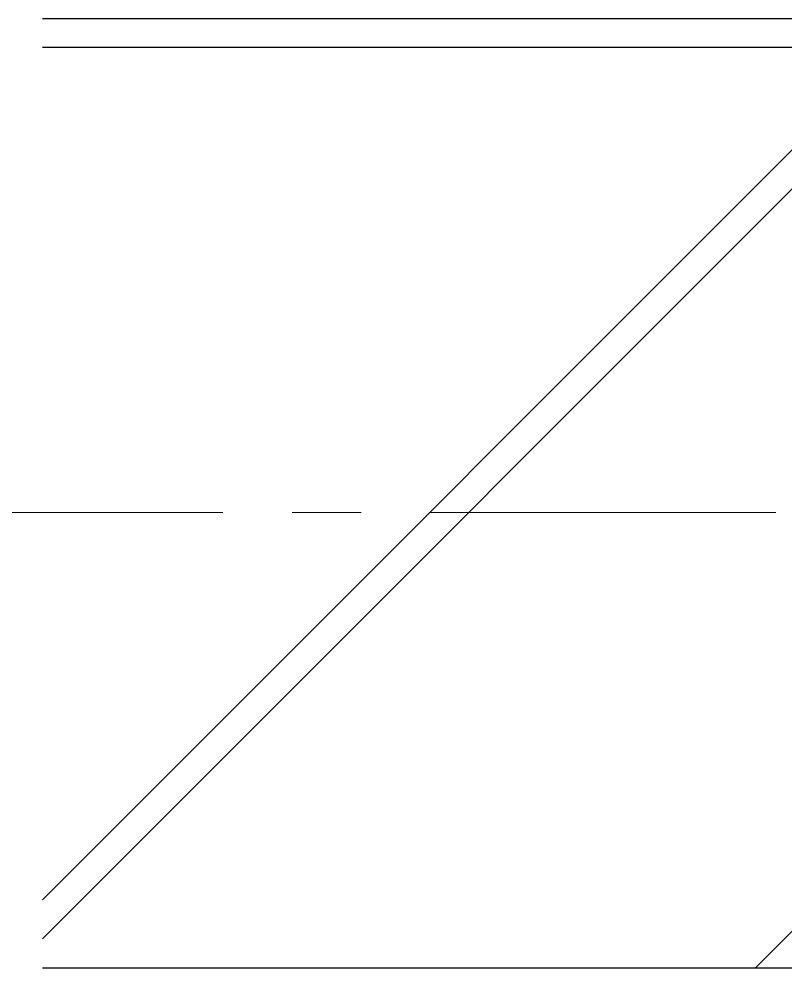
# Model space of a CAD drawing. Header units: millimetres. Extents: x 0 to 420, y 0 to 297.
# Drawn here: x 51.84 to 68.46, y 212.24 to 232.83 of the extents above; entities that cross this region are included whole.
import ezdxf

# ---------------------------------------------------------------- set-up
doc = ezdxf.new("R2010")
doc.units = ezdxf.units.MM

msp = doc.modelspace()

# ---------------------------------------------------------------- linework, layer by layer
at = {"lineweight": 30}
msp.add_lwpolyline([(86.826, 232.833), (52.345, 232.833)], dxfattribs=at)
at = {"lineweight": 25}
msp.add_lwpolyline([(52.345, 232.22), (77.639, 232.22), (80.624, 229.235), (80.624, 215.223), (77.639, 212.238), (52.345, 212.238)], dxfattribs=at)
at = {"lineweight": 13}
for points in [[(70.845, 232.22), (52.345, 213.72)], [(71.692, 232.22), (52.345, 212.873)], [(80.624, 225.044), (67.818, 212.238)], [(48.768, 222.123), (56.261, 222.123)], [(57.764, 222.123), (59.267, 222.123)], [(60.77, 222.123), (68.262, 222.123)]]:
    msp.add_lwpolyline(points, dxfattribs=at)

doc.saveas('drawing.dxf')
